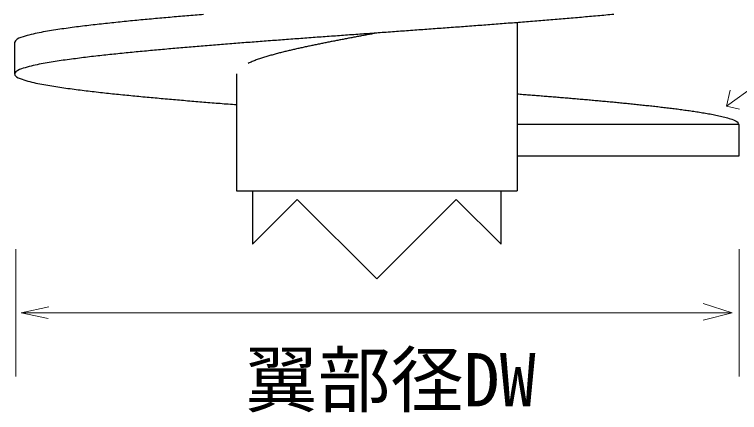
# Model space of a CAD drawing. Units: millimetres, scale not verified. Extents: x -18644 to 27889, y -13314 to 13091.
# Drawn here: x 10673 to 12975, y 3473 to 4735 of the extents above; entities that cross this region are included whole.
import ezdxf
from ezdxf.enums import TextEntityAlignment as Align

# ---------------------------------------------------------------- set-up
doc = ezdxf.new("R2010")
doc.units = ezdxf.units.MM
doc.header["$LTSCALE"] = 100
doc.layers.add('0-0', color=7, linetype='Continuous', lineweight=18)
doc.styles.add('ＭＳ ゴシック', font='')
doc.styles.get('ＭＳ ゴシック').set_extended_font_data('MS Gothic')

msp = doc.modelspace()

# ---------------------------------------------------------------- linework, layer by layer
at = {"layer": '0-0', "lineweight": 25}
for p, q in [((12268.7, 4709), (12268.7, 4176.1)), ((10673.2, 4646.1), (10673.2, 4546.1)), ((11377.7, 4546.1), (11377.7, 4176.1)), ((12973.2, 4386.1), (12268.7, 4386.1)), ((12973.2, 4286.1), (12973.2, 4386.1)), ((12268.7, 4286.1), (12973.2, 4286.1)), ((11377.7, 4176.1), (12268.7, 4176.1)), ((11428.2, 4176.1), (11428.2, 4006.1)), ((12218.2, 4006.1), (12218.2, 4176.1)), ((11428.2, 4006.1), (11570.7, 4148.6)), ((11570.7, 4148.6), (11823.2, 3896.1)), ((11823.2, 3896.1), (12075.7, 4148.6)), ((12075.7, 4148.6), (12218.2, 4006.1))]:
    msp.add_line(p, q, dxfattribs=at)
at = {"layer": '0-0', "color": 4}
for p, q in [((13149.6, 4600.8), (12933.4, 4444.2)), ((12933.4, 4444.2), (12945.2, 4494.7)), ((12933.4, 4444.2), (12974.6, 4434.6)), ((10677.8, 3990.1), (10677.8, 3587.1)), ((12973.2, 3990.1), (12973.2, 3587.1)), ((10694.7, 3788.6), (10782.7, 3808.1)), ((12951.4, 3788.6), (12859.8, 3818)), ((10694.7, 3788.6), (12951.4, 3788.6)), ((10694.7, 3788.6), (10780.2, 3770.9)), ((12951.4, 3788.6), (12859.8, 3765.9))]:
    msp.add_line(p, q, dxfattribs=at)
at = {"layer": '0-0', "lineweight": 25}
for points in [[(11173.8, 4726.4), (11167.2, 4725.8), (11160.6, 4725.2), (11154, 4724.6), (11147.4, 4724.1), (11140.7, 4723.5), (11134.1, 4722.9), (11127.5, 4722.3), (11120.9, 4721.7), (11114.3, 4721.1), (11107.6, 4720.5), (11101, 4719.9), (11094.4, 4719.2), (11087.8, 4718.6), (11081.2, 4718), (11074.6, 4717.4), (11067.9, 4716.8), (11061.3, 4716.1), (11054.7, 4715.5), (11048.1, 4714.8), (11041.5, 4714.2), (11034.9, 4713.5), (11028.3, 4712.9), (11021.6, 4712.2), (11015, 4711.6), (11008.4, 4710.9), (11001.8, 4710.2), (10995.2, 4709.5), (10988.6, 4708.8), (10982, 4708.1), (10975.4, 4707.4), (10968.8, 4706.7), (10962.2, 4706), (10955.5, 4705.3), (10948.9, 4704.6), (10942.3, 4703.8), (10935.7, 4703.1), (10929.1, 4702.3), (10922.5, 4701.6), (10915.9, 4700.8)], [(11273.2, 4734.8), (11266.5, 4734.2), (11259.9, 4733.7), (11253.3, 4733.1), (11246.7, 4732.6), (11240, 4732), (11233.4, 4731.5), (11226.8, 4730.9), (11220.2, 4730.4), (11213.6, 4729.8), (11206.9, 4729.2), (11200.3, 4728.7), (11193.7, 4728.1), (11187.1, 4727.5), (11180.5, 4727), (11173.8, 4726.4)], [(12479.4, 4726.3), (12472.9, 4725.7), (12466.5, 4725.2), (12460, 4724.6), (12453.6, 4724.1), (12447.1, 4723.5), (12440.7, 4723), (12434.2, 4722.4), (12427.8, 4721.9), (12421.3, 4721.3), (12414.9, 4720.8), (12408.4, 4720.2), (12402, 4719.7), (12395.5, 4719.2), (12389.1, 4718.6), (12382.6, 4718.1), (12376.2, 4717.6), (12369.7, 4717), (12363.3, 4716.5), (12356.8, 4716), (12350.4, 4715.5), (12343.9, 4714.9), (12337.5, 4714.4), (12331, 4713.9), (12324.5, 4713.4), (12318.1, 4712.9), (12311.6, 4712.4), (12305.2, 4711.8), (12298.7, 4711.3), (12292.3, 4710.8), (12285.8, 4710.3), (12279.4, 4709.8), (12272.9, 4709.3), (12266.5, 4708.8), (12260, 4708.3), (12253.6, 4707.8), (12247.1, 4707.3), (12240.7, 4706.8), (12234.2, 4706.3), (12227.8, 4705.8)], [(12576.1, 4735.1), (12569.6, 4734.5), (12563.2, 4733.9), (12556.7, 4733.3), (12550.3, 4732.7), (12543.8, 4732.1), (12537.4, 4731.5), (12530.9, 4730.9), (12524.5, 4730.3), (12518, 4729.8), (12511.6, 4729.2), (12505.2, 4728.6), (12498.7, 4728), (12492.3, 4727.4), (12485.8, 4726.9), (12479.4, 4726.3)], [(10915.9, 4700.8), (10909.3, 4700), (10902.7, 4699.2), (10896.1, 4698.4), (10889.5, 4697.6), (10882.9, 4696.8), (10876.4, 4696), (10869.8, 4695.2), (10863.2, 4694.3), (10856.6, 4693.4), (10850, 4692.6), (10843.4, 4691.7), (10836.8, 4690.7), (10830.2, 4689.8), (10823.7, 4688.9), (10817.1, 4687.9), (10810.5, 4686.9), (10804, 4685.9), (10797.4, 4684.9), (10790.8, 4683.8), (10784.3, 4682.7), (10777.8, 4681.6), (10771.2, 4680.4), (10764.6, 4679.3), (10758.1, 4678.1), (10751.5, 4676.8), (10745, 4675.5), (10738.5, 4674.2), (10732, 4672.7), (10725.6, 4671.1), (10719.2, 4669.5), (10712.9, 4667.7), (10706.6, 4665.8), (10700.2, 4663.8), (10693.7, 4661.8), (10687.2, 4659.5), (10681.3, 4656.3), (10676.8, 4651.8), (10673.2, 4646.1)], [(12227.8, 4705.8), (12221.3, 4705.3), (12214.8, 4704.8), (12208.4, 4704.3), (12201.9, 4703.8), (12195.5, 4703.3), (12189, 4702.8), (12182.6, 4702.4), (12176.1, 4701.9), (12169.7, 4701.4), (12163.2, 4700.9), (12156.8, 4700.4), (12150.3, 4699.9), (12143.8, 4699.4), (12137.4, 4699), (12130.9, 4698.5), (12124.5, 4698), (12118, 4697.5), (12111.6, 4697), (12105.1, 4696.6), (12098.7, 4696.1), (12092.2, 4695.6), (12085.7, 4695.1), (12079.3, 4694.6), (12072.8, 4694.2), (12066.4, 4693.7), (12059.9, 4693.2), (12053.5, 4692.7), (12047, 4692.3), (12040.6, 4691.8), (12034.1, 4691.3), (12027.7, 4690.8), (12021.2, 4690.4), (12014.7, 4689.9), (12008.3, 4689.4), (12001.8, 4689), (11995.4, 4688.5), (11988.9, 4688), (11982.5, 4687.6), (11976, 4687.1)], [(11823.2, 4676.1), (11819.8, 4675.4), (11816.3, 4674.8), (11812.9, 4674.1), (11809.4, 4673.5), (11806, 4672.9), (11802.5, 4672.2), (11799.1, 4671.6), (11795.7, 4670.9), (11792.2, 4670.3), (11788.8, 4669.7), (11785.3, 4669), (11781.9, 4668.4), (11778.4, 4667.7), (11775, 4667.1), (11771.6, 4666.4), (11768.1, 4665.8), (11764.7, 4665.1), (11761.2, 4664.5), (11757.8, 4663.9), (11754.3, 4663.2), (11750.9, 4662.6), (11747.5, 4661.9), (11744, 4661.3), (11740.6, 4660.6), (11737.1, 4660), (11733.7, 4659.3), (11730.2, 4658.7), (11726.8, 4658), (11723.4, 4657.3), (11719.9, 4656.7), (11716.5, 4656), (11713, 4655.4), (11709.6, 4654.7), (11706.2, 4654.1), (11702.7, 4653.4), (11699.3, 4652.7), (11695.8, 4652.1), (11692.4, 4651.4), (11689, 4650.7)], [(11976, 4687.1), (11969.5, 4686.6), (11963.1, 4686.1), (11956.6, 4685.7), (11950.2, 4685.2), (11943.7, 4684.7), (11937.3, 4684.3), (11930.8, 4683.8), (11924.4, 4683.3), (11917.9, 4682.9), (11911.4, 4682.4), (11905, 4681.9), (11898.5, 4681.5), (11892.1, 4681), (11885.6, 4680.5), (11879.2, 4680.1), (11872.7, 4679.6), (11866.3, 4679.2), (11859.8, 4678.7), (11853.3, 4678.2), (11846.9, 4677.8), (11840.4, 4677.3), (11834, 4676.8), (11827.5, 4676.4), (11821.1, 4675.9), (11814.6, 4675.4), (11808.1, 4675), (11801.7, 4674.5), (11795.2, 4674), (11788.8, 4673.6), (11782.3, 4673.1), (11775.9, 4672.6), (11769.4, 4672.2), (11763, 4671.7), (11756.5, 4671.3), (11750, 4670.8), (11743.6, 4670.3), (11737.1, 4669.9), (11730.7, 4669.4), (11724.2, 4668.9)], [(11472.5, 4650.4), (11466, 4649.9), (11459.5, 4649.4), (11453.1, 4648.9), (11446.6, 4648.4), (11440.2, 4648), (11433.7, 4647.5), (11427.3, 4647), (11420.8, 4646.5), (11414.4, 4646), (11407.9, 4645.5), (11401.5, 4645), (11395, 4644.5), (11388.5, 4644), (11382.1, 4643.5), (11375.6, 4643), (11369.2, 4642.5), (11362.7, 4642), (11356.3, 4641.5), (11349.8, 4640.9), (11343.4, 4640.4), (11336.9, 4639.9), (11330.5, 4639.4), (11324, 4638.9), (11317.6, 4638.4), (11311.1, 4637.9), (11304.7, 4637.3), (11298.2, 4636.8), (11291.8, 4636.3), (11285.3, 4635.8), (11278.9, 4635.2), (11272.4, 4634.7), (11266, 4634.2), (11259.5, 4633.7), (11253.1, 4633.1), (11246.6, 4632.6), (11240.1, 4632), (11233.7, 4631.5), (11227.2, 4631), (11220.8, 4630.4)], [(11724.2, 4668.9), (11717.8, 4668.5), (11711.3, 4668), (11704.8, 4667.5), (11698.4, 4667.1), (11691.9, 4666.6), (11685.5, 4666.1), (11679, 4665.7), (11672.6, 4665.2), (11666.1, 4664.7), (11659.7, 4664.2), (11653.2, 4663.8), (11646.7, 4663.3), (11640.3, 4662.8), (11633.8, 4662.4), (11627.4, 4661.9), (11620.9, 4661.4), (11614.5, 4660.9), (11608, 4660.5), (11601.6, 4660), (11595.1, 4659.5), (11588.6, 4659.1), (11582.2, 4658.6), (11575.7, 4658.1), (11569.3, 4657.6), (11562.8, 4657.2), (11556.4, 4656.7), (11549.9, 4656.2), (11543.5, 4655.7), (11537, 4655.2), (11530.5, 4654.8), (11524.1, 4654.3), (11517.6, 4653.8), (11511.2, 4653.3), (11504.7, 4652.8), (11498.3, 4652.3), (11491.8, 4651.9), (11485.4, 4651.4), (11478.9, 4650.9), (11472.5, 4650.4)], [(11689, 4650.7), (11685.5, 4650.1), (11682.1, 4649.4), (11678.6, 4648.7), (11675.2, 4648), (11671.8, 4647.4), (11668.3, 4646.7), (11664.9, 4646), (11661.5, 4645.3), (11658, 4644.6), (11654.6, 4643.9), (11651.2, 4643.2), (11647.7, 4642.5), (11644.3, 4641.9), (11640.9, 4641.2), (11637.4, 4640.5), (11634, 4639.8), (11630.6, 4639), (11627.1, 4638.3), (11623.7, 4637.6), (11620.3, 4636.9), (11616.8, 4636.2), (11613.4, 4635.5), (11610, 4634.7), (11606.6, 4634), (11603.1, 4633.3), (11599.7, 4632.6), (11596.3, 4631.8), (11592.9, 4631.1), (11589.4, 4630.3), (11586, 4629.6), (11582.6, 4628.8), (11579.2, 4628.1), (11575.8, 4627.3), (11572.3, 4626.5), (11568.9, 4625.8), (11565.5, 4625), (11562.1, 4624.2), (11558.7, 4623.4), (11555.3, 4622.6)], [(11220.8, 4630.4), (11214.3, 4629.9), (11207.9, 4629.3), (11201.4, 4628.8), (11195, 4628.2), (11188.6, 4627.7), (11182.1, 4627.1), (11175.7, 4626.6), (11169.2, 4626), (11162.8, 4625.4), (11156.3, 4624.9), (11149.9, 4624.3), (11143.4, 4623.7), (11137, 4623.1), (11130.5, 4622.6), (11124.1, 4622), (11117.6, 4621.4), (11111.2, 4620.8), (11104.7, 4620.2), (11098.3, 4619.6), (11091.8, 4619), (11085.4, 4618.4), (11079, 4617.8), (11072.5, 4617.2), (11066.1, 4616.6), (11059.6, 4616), (11053.2, 4615.3), (11046.7, 4614.7), (11040.3, 4614.1), (11033.9, 4613.4), (11027.4, 4612.8), (11021, 4612.2), (11014.5, 4611.5), (11008.1, 4610.9), (11001.7, 4610.2), (10995.2, 4609.5), (10988.8, 4608.9), (10982.3, 4608.2), (10975.9, 4607.5), (10969.5, 4606.8)], [(10969.5, 4606.8), (10963, 4606.1), (10956.6, 4605.4), (10950.2, 4604.7), (10943.7, 4604), (10937.3, 4603.3), (10930.9, 4602.5), (10924.4, 4601.8), (10918, 4601.1), (10911.6, 4600.3), (10905.1, 4599.5), (10898.7, 4598.8), (10892.3, 4598), (10885.9, 4597.2), (10879.4, 4596.4), (10873, 4595.6), (10866.6, 4594.7), (10860.2, 4593.9), (10853.8, 4593.1), (10847.4, 4592.2), (10840.9, 4591.3), (10834.5, 4590.4), (10828.1, 4589.5), (10821.7, 4588.6), (10815.3, 4587.6), (10808.9, 4586.7), (10802.5, 4585.7), (10796.1, 4584.7), (10789.7, 4583.6), (10783.3, 4582.6), (10777, 4581.5), (10770.6, 4580.3), (10764.2, 4579.2), (10757.9, 4578), (10751.5, 4576.8), (10745.2, 4575.6), (10738.8, 4574.2), (10732.5, 4572.8), (10726.2, 4571.3), (10719.9, 4569.7)], [(11555.3, 4622.6), (11551.8, 4621.9), (11548.4, 4621.1), (11545, 4620.2), (11541.6, 4619.4), (11538.2, 4618.6), (11534.8, 4617.8), (11531.4, 4617), (11528, 4616.1), (11524.6, 4615.3), (11521.2, 4614.4), (11517.8, 4613.6), (11514.4, 4612.7), (11511, 4611.8), (11507.6, 4610.9), (11504.3, 4610), (11500.9, 4609.1), (11497.5, 4608.2), (11494.1, 4607.2), (11490.7, 4606.3), (11487.4, 4605.4), (11484, 4604.4), (11480.6, 4603.4), (11477.3, 4602.4), (11473.9, 4601.5), (11470.6, 4600.4), (11467.2, 4599.4), (11463.8, 4598.4), (11460.5, 4597.4), (11457.2, 4596.3), (11453.8, 4595.2), (11450.5, 4594.1), (11447.2, 4593), (11443.9, 4591.8), (11440.6, 4590.6), (11437.3, 4589.4), (11434.1, 4588.1), (11430.8, 4586.8), (11427.6, 4585.4), (11424.4, 4584)], [(11424.4, 4584), (11421.1, 4582.7), (11417.9, 4581.3), (11414.7, 4579.9)], [(10719.9, 4569.7), (10713.6, 4567.9), (10707.4, 4566.1), (10701.2, 4564.2), (10695.1, 4562.2), (10689.2, 4560.1), (10683.4, 4557.3), (10677.8, 4553.3), (10673.6, 4548), (10674.5, 4542.3), (10679.5, 4537.3), (10685.2, 4533.8), (10691.1, 4531.3), (10697.1, 4529.2), (10703.2, 4527.3), (10709.4, 4525.4), (10715.6, 4523.6), (10721.9, 4521.9), (10728.2, 4520.3), (10734.5, 4518.8), (10740.9, 4517.5), (10747.2, 4516.2), (10753.5, 4514.9), (10759.9, 4513.7), (10766.3, 4512.5), (10772.6, 4511.4), (10779, 4510.3), (10785.4, 4509.2), (10791.8, 4508.2), (10798.2, 4507.1), (10804.6, 4506.1), (10811, 4505.1), (10817.4, 4504.2), (10823.8, 4503.2), (10830.2, 4502.3), (10836.6, 4501.4), (10843, 4500.5), (10849.4, 4499.6), (10855.8, 4498.8), (10862.2, 4497.9)], [(10862.2, 4497.9), (10868.7, 4497.1), (10875.1, 4496.3), (10881.5, 4495.5), (10887.9, 4494.7), (10894.4, 4493.9), (10900.8, 4493.1), (10907.2, 4492.3), (10913.6, 4491.6), (10920.1, 4490.8), (10926.5, 4490.1), (10932.9, 4489.3), (10939.4, 4488.6), (10945.8, 4487.9), (10952.2, 4487.2), (10958.7, 4486.5), (10965.1, 4485.8), (10971.5, 4485.1), (10978, 4484.4), (10984.4, 4483.7), (10990.8, 4483), (10997.3, 4482.4), (11003.7, 4481.7), (11010.2, 4481), (11016.6, 4480.4), (11023, 4479.7), (11029.5, 4479.1), (11035.9, 4478.5), (11042.4, 4477.8), (11048.8, 4477.2), (11055.2, 4476.6), (11061.7, 4476), (11068.1, 4475.3), (11074.6, 4474.7), (11081, 4474.1), (11087.5, 4473.5), (11093.9, 4472.9), (11100.4, 4472.3), (11106.8, 4471.7), (11113.2, 4471.1)], [(11113.2, 4471.1), (11119.7, 4470.5), (11126.1, 4470), (11132.6, 4469.4), (11139, 4468.8), (11145.5, 4468.2), (11151.9, 4467.6), (11158.4, 4467.1), (11164.8, 4466.5), (11171.3, 4465.9), (11177.7, 4465.4), (11184.2, 4464.8), (11190.6, 4464.3), (11197.1, 4463.7), (11203.5, 4463.2), (11210, 4462.6), (11216.4, 4462.1), (11222.9, 4461.5), (11229.3, 4461), (11235.8, 4460.4), (11242.2, 4459.9), (11248.7, 4459.3), (11255.1, 4458.8), (11261.6, 4458.3), (11268, 4457.8), (11274.5, 4457.2), (11280.9, 4456.7), (11287.4, 4456.2), (11293.8, 4455.7), (11300.3, 4455.1), (11306.7, 4454.6), (11313.2, 4454.1), (11319.6, 4453.6), (11326.1, 4453.1), (11332.5, 4452.6), (11339, 4452), (11345.4, 4451.5), (11351.9, 4451), (11358.4, 4450.5), (11364.8, 4450)], [(12268.7, 4483.1), (12273.5, 4482.7), (12278.2, 4482.4), (12283, 4482), (12287.8, 4481.6), (12292.5, 4481.2), (12297.3, 4480.9), (12302, 4480.5), (12306.8, 4480.1), (12311.6, 4479.7), (12316.3, 4479.4), (12321.1, 4479), (12325.8, 4478.6), (12330.6, 4478.2), (12335.3, 4477.8), (12340.1, 4477.5), (12344.9, 4477.1), (12349.6, 4476.7), (12354.4, 4476.3), (12359.1, 4475.9), (12363.9, 4475.5), (12368.7, 4475.2), (12373.4, 4474.8), (12378.2, 4474.4), (12382.9, 4474), (12387.7, 4473.6), (12392.5, 4473.2), (12397.2, 4472.8), (12402, 4472.4), (12406.7, 4472), (12411.5, 4471.6), (12416.2, 4471.2), (12421, 4470.8), (12425.8, 4470.4), (12430.5, 4470), (12435.3, 4469.6), (12440, 4469.2), (12444.8, 4468.8), (12449.6, 4468.4), (12454.3, 4468)], [(12454.3, 4468), (12459.1, 4467.6), (12463.8, 4467.2), (12468.6, 4466.7), (12473.3, 4466.3), (12478.1, 4465.9), (12482.9, 4465.5), (12487.6, 4465.1), (12492.4, 4464.7), (12497.1, 4464.2), (12501.9, 4463.8), (12506.6, 4463.4), (12511.4, 4463), (12516.1, 4462.5), (12520.9, 4462.1), (12525.7, 4461.7), (12530.4, 4461.2), (12535.2, 4460.8), (12539.9, 4460.4), (12544.7, 4459.9), (12549.4, 4459.5), (12554.2, 4459), (12558.9, 4458.6), (12563.7, 4458.2), (12568.4, 4457.7), (12573.2, 4457.3), (12578, 4456.8), (12582.7, 4456.3), (12587.5, 4455.9), (12592.2, 4455.4), (12597, 4455), (12601.7, 4454.5), (12606.5, 4454), (12611.2, 4453.6), (12616, 4453.1), (12620.7, 4452.6), (12625.5, 4452.2), (12630.2, 4451.7), (12635, 4451.2), (12639.7, 4450.7)], [(11364.8, 4450), (11371.3, 4449.5), (11377.7, 4449)], [(12639.7, 4450.7), (12644.5, 4450.2), (12649.2, 4449.7), (12654, 4449.2), (12658.7, 4448.7), (12663.5, 4448.3), (12668.2, 4447.7), (12673, 4447.2), (12677.7, 4446.7), (12682.5, 4446.2), (12687.2, 4445.7), (12692, 4445.2), (12696.7, 4444.7), (12701.5, 4444.1), (12706.2, 4443.6), (12710.9, 4443.1), (12715.7, 4442.5), (12720.4, 4442), (12725.2, 4441.4), (12729.9, 4440.9), (12734.7, 4440.3), (12739.4, 4439.8), (12744.1, 4439.2), (12748.9, 4438.6), (12753.6, 4438), (12758.4, 4437.5), (12763.1, 4436.9), (12767.8, 4436.3), (12772.6, 4435.7), (12777.3, 4435.1), (12782, 4434.5), (12786.8, 4433.8), (12791.5, 4433.2), (12796.2, 4432.6), (12801, 4431.9), (12805.7, 4431.3), (12810.4, 4430.6), (12815.2, 4430), (12819.9, 4429.3), (12824.6, 4428.6)], [(12824.6, 4428.6), (12829.3, 4427.9), (12834.1, 4427.2), (12838.8, 4426.5), (12843.5, 4425.7), (12848.2, 4425), (12852.9, 4424.2), (12857.6, 4423.4), (12862.3, 4422.7), (12867, 4421.9), (12871.7, 4421), (12876.4, 4420.2), (12881.1, 4419.4), (12885.9, 4418.5), (12890.6, 4417.6), (12895.3, 4416.7), (12900, 4415.8), (12904.7, 4414.9), (12909.4, 4413.9), (12914, 4412.8), (12918.6, 4411.7), (12923.2, 4410.6), (12927.8, 4409.3), (12932.3, 4408), (12936.9, 4406.7), (12941.4, 4405.3), (12946, 4403.9), (12950.7, 4402.4), (12955.4, 4400.9), (12960, 4399.1), (12964.2, 4396.9), (12967.8, 4394), (12970.7, 4390.2), (12973.1, 4386.1)]]:
    msp.add_lwpolyline(points, dxfattribs=at)

# ---------------------------------------------------------------- texts
at = {"layer": '0-0', "color": 4, "style": 'ＭＳ ゴシック'}
msp.add_text('翼部径DW', height=169.3, dxfattribs=at).set_placement((11405.3, 3441), align=Align.BOTTOM_LEFT)

doc.saveas('drawing.dxf')
